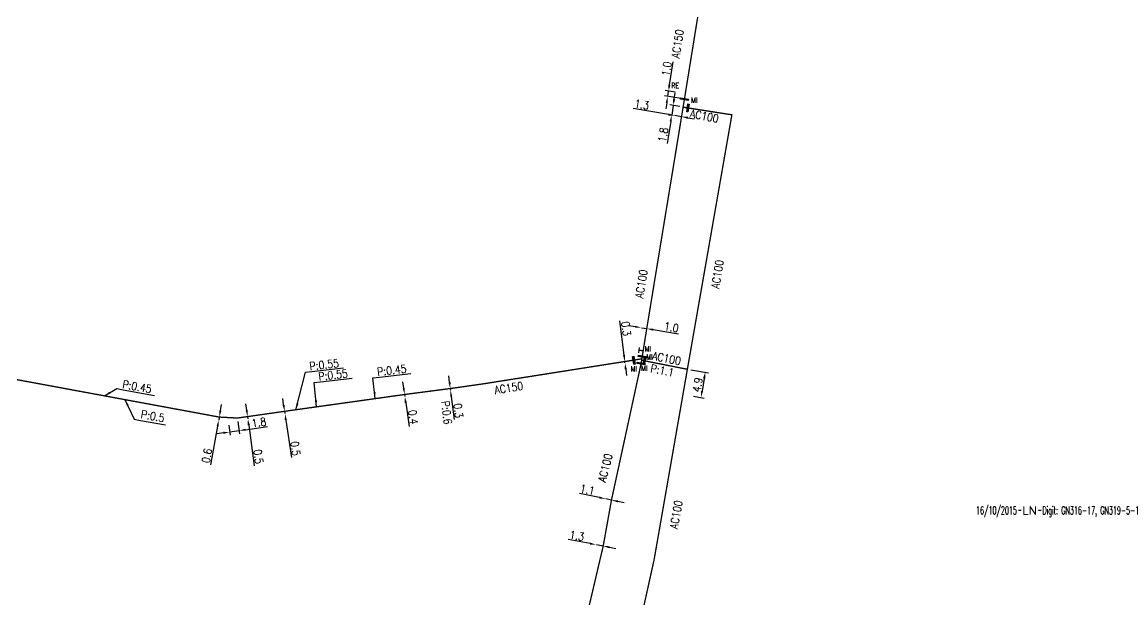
# Model space of a CAD drawing. Header units: millimetres. Extents: x 113999 to 115000, y 123996 to 125006.
# Drawn here: x 114332.1 to 114538.6, y 124498.6 to 124607 of the extents above; entities that cross this region are included whole.
import ezdxf
from ezdxf.enums import TextEntityAlignment as Align

# ---------------------------------------------------------------- set-up
doc = ezdxf.new("R2010")
doc.units = ezdxf.units.MM
doc.header["$PDMODE"] = 34
doc.linetypes.add('L_25_AP', pattern=[2000, 1000, 1000])
doc.layers.get('0').update_dxf_attribs({"linetype": 'CONTINUOUS'})
doc.layers.get('Defpoints').update_dxf_attribs({"linetype": 'CONTINUOUS'})
for name, color, linetype in [('L_150', 1, 'CONTINUOUS'), ('L_340', 7, 'CONTINUOUS'), ('L_910', 7, 'CONTINUOUS')]:
    doc.layers.add(name, color=color, linetype=linetype)
doc.styles.get("Standard").update_dxf_attribs({"font": 'romans.shx', "width": 0.85})
doc.dimstyles.get("Standard").update_dxf_attribs({"dimtxt": 1.5, "dimasz": 1.2, "dimexe": 0.625, "dimexo": 0.625, "dimgap": 0.25, "dimtad": 1, "dimdec": 1, "dimzin": 0, "dimdsep": 46, "dimtxsty": 'Standard', "dimcen": -0.5, "dimadec": 0, "dimazin": 0, "dimtfac": 1, "dimtdec": 1, "dimtmove": 0, "dimatfit": 3, "dimfxl": 0, "dimtolj": 1, "dimtzin": 0, "dimarcsym": 0})

# ---------------------------------------------------------------- blocks, each defined once
blk = doc.blocks.new('*D226')
at = {"layer": 'Defpoints', "color": 0, "linetype": 'Continuous', "transparency": 16777216}
for p in [(114445.05, 124543.33), (114445.08, 124543.09), (114445.08, 124543.09)]:
    blk.add_point(p, dxfattribs=at)
at = {"layer": 'L_150', "color": 0, "linetype": 'Continuous', "lineweight": -2, "transparency": 16777216}
for p, q in [((114444.9, 124544.52), (114444.1, 124550.94)), ((114445.67, 124543.41), (114445.67, 124543.41)), ((114445.08, 124543.09), (114445.05, 124543.33)), ((114445.22, 124541.89), (114445.37, 124540.7)), ((114445.7, 124543.16), (114445.7, 124543.16))]:
    blk.add_line(p, q, dxfattribs=at)
at = {"layer": 'L_150', "color": 0, "linetype": 'Continuous', "transparency": 16777216}
for points in [[(114445.1, 124544.55), (114444.7, 124544.5), (114445.05, 124543.33)], [(114445.42, 124541.92), (114445.03, 124541.87), (114445.08, 124543.09)]]:
    blk.add_solid(points, dxfattribs=at)
at = {"layer": 'L_150', "color": 0, "linetype": 'Continuous', "transparency": 16777216, "insert": (114445.29, 124549.49), "char_height": 1.5, "attachment_point": 5, "rotation": 277.098}
blk.add_mtext('\\A1;0.3', dxfattribs=at)
blk = doc.blocks.new('*D227')
at = {"layer": 'Defpoints', "color": 0, "linetype": 'Continuous', "transparency": 16777216}
for p in [(114412.35, 124538.27), (114412.39, 124537.97), (114412.39, 124537.97)]:
    blk.add_point(p, dxfattribs=at)
at = {"layer": 'L_150', "color": 0, "linetype": 'Continuous', "lineweight": -2, "transparency": 16777216}
for p, q in [((114412.21, 124539.46), (114412.07, 124540.65)), ((114411.77, 124537.9), (114411.77, 124537.9)), ((114412.35, 124538.27), (114412.39, 124537.97)), ((114412.53, 124536.78), (114413.05, 124532.44))]:
    blk.add_line(p, q, dxfattribs=at)
at = {"layer": 'L_150', "color": 0, "linetype": 'Continuous', "transparency": 16777216}
for points in [[(114412.41, 124539.49), (114412.01, 124539.44), (114412.35, 124538.27)], [(114412.73, 124536.81), (114412.33, 124536.76), (114412.39, 124537.97)]]:
    blk.add_solid(points, dxfattribs=at)
at = {"layer": 'L_150', "color": 0, "linetype": 'Continuous', "transparency": 16777216, "insert": (114413.86, 124534.13), "char_height": 1.5, "attachment_point": 5, "rotation": 276.8478}
blk.add_mtext('\\A1;0.3', dxfattribs=at)
blk = doc.blocks.new('*D228')
at = {"layer": 'Defpoints', "color": 0, "linetype": 'Continuous', "transparency": 16777216}
for p in [(114403.79, 124537.15), (114403.84, 124536.76), (114403.84, 124536.76)]:
    blk.add_point(p, dxfattribs=at)
at = {"layer": 'L_150', "color": 0, "linetype": 'Continuous', "lineweight": -2, "transparency": 16777216}
for p, q in [((114403.62, 124538.34), (114403.45, 124539.53)), ((114403.79, 124537.15), (114403.84, 124536.76)), ((114404.01, 124535.57), (114404.64, 124531.18))]:
    blk.add_line(p, q, dxfattribs=at)
at = {"layer": 'L_150', "color": 0, "linetype": 'Continuous', "transparency": 16777216}
for points in [[(114403.82, 124538.37), (114403.42, 124538.31), (114403.79, 124537.15)], [(114404.21, 124535.6), (114403.82, 124535.54), (114403.84, 124536.76)]]:
    blk.add_solid(points, dxfattribs=at)
at = {"layer": 'L_150', "color": 0, "linetype": 'Continuous', "transparency": 16777216, "insert": (114405.4, 124532.92), "char_height": 1.5, "attachment_point": 5, "rotation": 278.1022}
blk.add_mtext('\\A1;0.4', dxfattribs=at)
blk = doc.blocks.new('*D229')
at = {"layer": 'Defpoints', "color": 0, "linetype": 'Continuous', "transparency": 16777216}
for p in [(114381.3, 124534), (114381.37, 124533.56), (114381.37, 124533.56)]:
    blk.add_point(p, dxfattribs=at)
at = {"layer": 'L_150', "color": 0, "linetype": 'Continuous', "lineweight": -2, "transparency": 16777216}
for p, q in [((114381.13, 124535.19), (114380.96, 124536.38)), ((114381.3, 124534), (114381.37, 124533.56)), ((114381.54, 124532.37), (114382.57, 124525.32))]:
    blk.add_line(p, q, dxfattribs=at)
at = {"layer": 'L_150', "color": 0, "linetype": 'Continuous', "transparency": 16777216}
for points in [[(114381.33, 124535.22), (114380.93, 124535.16), (114381.3, 124534)], [(114381.74, 124532.4), (114381.34, 124532.34), (114381.37, 124533.56)]]:
    blk.add_solid(points, dxfattribs=at)
at = {"layer": 'L_150', "color": 0, "linetype": 'Continuous', "transparency": 16777216, "insert": (114383.33, 124527.03), "char_height": 1.5, "attachment_point": 5, "rotation": 278.2803}
blk.add_mtext('\\A1;0.5', dxfattribs=at)
blk = doc.blocks.new('*D230')
at = {"layer": 'Defpoints', "color": 0, "linetype": 'Continuous', "transparency": 16777216}
for p in [(114374.37, 124533.01), (114374.43, 124532.57), (114374.43, 124532.57)]:
    blk.add_point(p, dxfattribs=at)
at = {"layer": 'L_150', "color": 0, "linetype": 'Continuous', "lineweight": -2, "transparency": 16777216}
for p, q in [((114374.21, 124534.2), (114374.05, 124535.39)), ((114373.75, 124532.93), (114373.75, 124532.93)), ((114374.37, 124533.01), (114374.43, 124532.57)), ((114374.59, 124531.38), (114375.62, 124523.8))]:
    blk.add_line(p, q, dxfattribs=at)
at = {"layer": 'L_150', "color": 0, "linetype": 'Continuous', "transparency": 16777216}
for points in [[(114374.41, 124534.23), (114374.01, 124534.18), (114374.37, 124533.01)], [(114374.79, 124531.41), (114374.39, 124531.35), (114374.43, 124532.57)]]:
    blk.add_solid(points, dxfattribs=at)
at = {"layer": 'L_150', "color": 0, "linetype": 'Continuous', "transparency": 16777216, "insert": (114376.4, 124525.51), "char_height": 1.5, "attachment_point": 5, "rotation": 277.7168}
blk.add_mtext('\\A1;0.5', dxfattribs=at)
blk = doc.blocks.new('*D231')
at = {"layer": 'Defpoints', "color": 0, "linetype": 'Continuous', "transparency": 16777216}
for p in [(114368.97, 124532.37), (114368.97, 124532.37), (114369.07, 124532.92)]:
    blk.add_point(p, dxfattribs=at)
at = {"layer": 'L_150', "color": 0, "linetype": 'Continuous', "lineweight": -2, "transparency": 16777216}
for p, q in [((114369.28, 124534.1), (114369.49, 124535.28)), ((114368.75, 124531.19), (114367.44, 124523.94)), ((114369.07, 124532.92), (114368.97, 124532.37))]:
    blk.add_line(p, q, dxfattribs=at)
at = {"layer": 'L_150', "color": 0, "linetype": 'Continuous', "transparency": 16777216}
for points in [[(114369.08, 124534.13), (114369.48, 124534.06), (114369.07, 124532.92)], [(114368.56, 124531.23), (114368.95, 124531.16), (114368.97, 124532.37)]]:
    blk.add_solid(points, dxfattribs=at)
at = {"layer": 'L_150', "color": 0, "linetype": 'Continuous', "transparency": 16777216, "insert": (114366.74, 124525.68), "char_height": 1.5, "attachment_point": 5, "rotation": 79.7231}
blk.add_mtext('\\A1;0.6', dxfattribs=at)
blk = doc.blocks.new('L_340_07')
at = {"color": 0, "linetype": 'Continuous', "const_width": 0.25, "flags": 128}
blk.add_lwpolyline([(0, 0), (0.35, 0)], dxfattribs=at)
at = {"color": 0, "linetype": 'Continuous', "flags": 128}
blk.add_lwpolyline([(0.35, -0.5), (0.35, 0.5)], dxfattribs=at)
at = {"color": 0, "linetype": 'Continuous', "width": 0.75, "flags": 3}
for tag, p in [('DEF_LEG', (0.72, -3.47)), ('DEF_COUP', (0.72, -5.97)), ('DEF_TYPE', (0.72, -8.47))]:
    blk.add_attdef(tag, text='', height=1.2, dxfattribs=at).set_placement(p, align=Align.MIDDLE)
blk = doc.blocks.new('L_340_16')
at = {"linetype": 'Continuous'}
blk.add_hatch(color=0, dxfattribs=at).paths.add_polyline_path([(0.125, 0.75), (-0.125, 0.75), (-0.125, -0.75), (0.125, -0.75)])
at = {"color": 0, "linetype": 'Continuous'}
blk.add_lwpolyline([(-0.125, 0.75), (0.125, 0.75), (0.125, -0.75), (-0.125, -0.75)], close=True, dxfattribs=at)
at = {"color": 0, "linetype": 'Continuous', "width": 0.75}
for tag, height, flags, p in [('MI', 1, 8, (0, 2.5)), ('DEF_LEG', 1.2, 3, (0, -5)), ('DEF_COUP', 1.2, 3, (0, -7.5)), ('DEF_TYPE', 1.2, 3, (0, -10))]:
    blk.add_attdef(tag, text='', height=height, dxfattribs=dict(at, flags=flags)).set_placement(p, align=Align.MIDDLE)
blk = doc.blocks.new('*D305')
at = {"layer": 'Defpoints', "color": 0, "linetype": 'Continuous', "transparency": 16777216}
for p in [(114439.72, 124508.98), (114439.72, 124508.98), (114441, 124508.75)]:
    blk.add_point(p, dxfattribs=at)
at = {"layer": 'L_150', "color": 0, "linetype": 'Continuous', "lineweight": -2, "transparency": 16777216}
for p, q in [((114438.54, 124509.2), (114434.42, 124509.97)), ((114441, 124508.75), (114439.72, 124508.98)), ((114442.18, 124508.53), (114443.36, 124508.31))]:
    blk.add_line(p, q, dxfattribs=at)
at = {"layer": 'L_150', "color": 0, "linetype": 'Continuous', "transparency": 16777216}
for points in [[(114438.58, 124509.4), (114438.51, 124509.01), (114439.72, 124508.98)], [(114442.22, 124508.72), (114442.14, 124508.33), (114441, 124508.75)]]:
    blk.add_solid(points, dxfattribs=at)
at = {"layer": 'L_150', "color": 0, "linetype": 'Continuous', "transparency": 16777216, "insert": (114436.08, 124510.68), "char_height": 1.5, "attachment_point": 5, "rotation": 349.4519}
blk.add_mtext('\\A1;1.3', dxfattribs=at)
blk = doc.blocks.new('*D104')
at = {"layer": 'Defpoints', "color": 0, "linetype": 'Continuous', "transparency": 16777216}
for p in [(114453.24, 124594), (114455.07, 124593.7), (114456.22, 124592.51)]:
    blk.add_point(p, dxfattribs=at)
at = {"layer": 'L_340', "color": 0, "linetype": 'Continuous', "lineweight": -2, "transparency": 16777216}
for p, q in [((114453.43, 124595.19), (114454.1, 124599.52)), ((114455.6, 124592.61), (114452.47, 124593.13)), ((114454.46, 124593.8), (114452.62, 124594.11)), ((114453.09, 124593.03), (114453.24, 124594)), ((114452.9, 124591.84), (114452.72, 124590.66))]:
    blk.add_line(p, q, dxfattribs=at)
at = {"layer": 'L_340', "color": 0, "linetype": 'Continuous', "transparency": 16777216}
for points in [[(114453.23, 124595.22), (114453.62, 124595.16), (114453.24, 124594)], [(114452.7, 124591.88), (114453.1, 124591.81), (114453.09, 124593.03)]]:
    blk.add_solid(points, dxfattribs=at)
at = {"layer": 'L_340', "color": 0, "linetype": 'Continuous', "transparency": 16777216, "insert": (114452.88, 124598.2), "char_height": 1.5, "attachment_point": 5, "rotation": 81.0971}
blk.add_mtext('\\A1;1.0', dxfattribs=at)
blk = doc.blocks.new('L_340_20')
at = {"linetype": 'Continuous'}
blk.add_hatch(color=0, dxfattribs=at).paths.add_polyline_path([(0.12, 0.75), (-0.12, 0.75), (-0.12, -0.75), (0.12, -0.75)])
at = {"color": 0, "linetype": 'Continuous'}
blk.add_lwpolyline([(-0.12, 0.75), (0.12, 0.75), (0.12, -0.75), (-0.12, -0.75)], close=True, dxfattribs=at)
at = {"color": 0, "linetype": 'Continuous', "width": 0.75}
for tag, height, flags, p in [('RE', 1, 8, (0, 2.19)), ('DEF_LEG', 1.2, 3, (0, -5)), ('DEF_COUP', 1.2, 3, (0, -7.5)), ('DEF_TYPE', 1.2, 3, (0, -10))]:
    blk.add_attdef(tag, text='', height=height, dxfattribs=dict(at, flags=flags)).set_placement(p, align=Align.MIDDLE)
blk = doc.blocks.new('*D105')
at = {"layer": 'Defpoints', "color": 0, "linetype": 'Continuous', "transparency": 16777216}
for p in [(114455.97, 124591), (114453.83, 124589.53), (114454.4, 124589.43)]:
    blk.add_point(p, dxfattribs=at)
at = {"layer": 'L_150', "color": 0, "linetype": 'Continuous', "lineweight": -2, "transparency": 16777216}
for p, q in [((114454.3, 124592.51), (114454.49, 124593.69)), ((114455.36, 124591.11), (114453.5, 124591.43)), ((114454.12, 124591.32), (114453.83, 124589.53)), ((114453.79, 124589.53), (114453.22, 124589.63)), ((114453.65, 124588.34), (114453, 124584.19))]:
    blk.add_line(p, q, dxfattribs=at)
at = {"layer": 'L_150', "color": 0, "linetype": 'Continuous', "transparency": 16777216}
for points in [[(114454.1, 124592.54), (114454.5, 124592.48), (114454.12, 124591.32)], [(114453.45, 124588.37), (114453.85, 124588.31), (114453.83, 124589.53)]]:
    blk.add_solid(points, dxfattribs=at)
at = {"layer": 'L_150', "color": 0, "linetype": 'Continuous', "transparency": 16777216, "insert": (114452.24, 124585.82), "char_height": 1.5, "attachment_point": 5, "rotation": 81.0971}
blk.add_mtext('\\A1;1.8', dxfattribs=at)
blk = doc.blocks.new('*D106')
at = {"layer": 'Defpoints', "color": 0, "linetype": 'Continuous', "transparency": 16777216}
for p in [(114456.77, 124541.88), (114457.32, 124536.92), (114459.33, 124536.59)]:
    blk.add_point(p, dxfattribs=at)
at = {"layer": 'L_150', "color": 0, "linetype": 'Continuous', "lineweight": -2, "transparency": 16777216}
for p, q in [((114457.39, 124541.78), (114460.72, 124541.23)), ((114459.91, 124540.15), (114459.52, 124537.78)), ((114457.94, 124536.82), (114459.94, 124536.49))]:
    blk.add_line(p, q, dxfattribs=at)
at = {"layer": 'L_150', "color": 0, "linetype": 'Continuous', "transparency": 16777216}
for points in [[(114459.71, 124540.18), (114460.11, 124540.11), (114460.11, 124541.33)], [(114459.33, 124537.81), (114459.72, 124537.75), (114459.33, 124536.59)]]:
    blk.add_solid(points, dxfattribs=at)
at = {"layer": 'L_150', "color": 0, "linetype": 'Continuous', "transparency": 16777216, "insert": (114458.7, 124538.96), "char_height": 1.5, "attachment_point": 5, "rotation": 80.6664}
blk.add_mtext('\\A1;4.9', dxfattribs=at)
blk = doc.blocks.new('*D107')
at = {"layer": 'Defpoints', "color": 0, "linetype": 'Continuous', "transparency": 16777216}
for p in [(114448.17, 124549.66), (114448.17, 124549.66), (114449.16, 124549.5)]:
    blk.add_point(p, dxfattribs=at)
at = {"layer": 'L_150', "color": 0, "linetype": 'Continuous', "lineweight": -2, "transparency": 16777216}
for p, q in [((114446.99, 124549.85), (114445.8, 124550.04)), ((114448.17, 124549.66), (114449.16, 124549.5)), ((114450.35, 124549.31), (114455.09, 124548.54))]:
    blk.add_line(p, q, dxfattribs=at)
at = {"layer": 'L_150', "color": 0, "linetype": 'Continuous', "transparency": 16777216}
for points in [[(114447.02, 124550.05), (114446.96, 124549.65), (114448.17, 124549.66)], [(114450.38, 124549.5), (114450.31, 124549.11), (114449.16, 124549.5)]]:
    blk.add_solid(points, dxfattribs=at)
at = {"layer": 'L_150', "color": 0, "linetype": 'Continuous', "transparency": 16777216, "insert": (114453.78, 124549.76), "char_height": 1.5, "attachment_point": 5, "rotation": 350.7786}
blk.add_mtext('\\A1;1.0', dxfattribs=at)
blk = doc.blocks.new('*D375')
at = {"layer": 'Defpoints', "color": 0, "linetype": 'Continuous', "ltscale": 0.5, "transparency": 16777216}
for p in [(114370.77, 124532.05), (114372.44, 124532.74), (114371.04, 124530.13)]:
    blk.add_point(p, dxfattribs=at)
at = {"layer": 'L_150', "color": 0, "linetype": 'Continuous', "lineweight": -2, "ltscale": 0.5, "transparency": 16777216}
for p, q in [((114370.86, 124531.43), (114371.13, 124529.51)), ((114372.53, 124532.12), (114372.86, 124529.76)), ((114373.96, 124530.55), (114378.11, 124531.14)), ((114369.86, 124529.96), (114368.67, 124529.79)), ((114371.04, 124530.13), (114372.78, 124530.38))]:
    blk.add_line(p, q, dxfattribs=at)
at = {"layer": 'L_150', "color": 0, "linetype": 'Continuous', "ltscale": 0.5, "transparency": 16777216}
for points in [[(114369.83, 124530.16), (114369.88, 124529.76), (114371.04, 124530.13)], [(114373.94, 124530.74), (114373.99, 124530.35), (114372.78, 124530.38)]]:
    blk.add_solid(points, dxfattribs=at)
at = {"layer": 'L_150', "color": 0, "linetype": 'Continuous', "ltscale": 0.5, "transparency": 16777216, "insert": (114376.49, 124531.92), "char_height": 1.5, "attachment_point": 5, "rotation": 8.1032}
blk.add_mtext('\\A1;1.8', dxfattribs=at)
blk = doc.blocks.new('*D402')
at = {"layer": 'Defpoints', "color": 0, "linetype": 'Continuous', "transparency": 16777216}
for p in [(114454.4, 124589.43), (114454.4, 124589.43), (114455.68, 124589.21)]:
    blk.add_point(p, dxfattribs=at)
at = {"layer": 'L_150', "color": 0, "linetype": 'Continuous', "lineweight": -2, "transparency": 16777216}
for p, q in [((114453.22, 124589.63), (114446.59, 124590.77)), ((114454.3, 124588.81), (114454.3, 124588.81)), ((114455.68, 124589.21), (114454.4, 124589.43)), ((114456.87, 124589), (114458.05, 124588.8)), ((114455.58, 124588.59), (114455.58, 124588.59))]:
    blk.add_line(p, q, dxfattribs=at)
at = {"layer": 'L_150', "color": 0, "linetype": 'Continuous', "transparency": 16777216}
for points in [[(114453.25, 124589.83), (114453.19, 124589.43), (114454.4, 124589.43)], [(114456.9, 124589.2), (114456.83, 124588.81), (114455.68, 124589.21)]]:
    blk.add_solid(points, dxfattribs=at)
at = {"layer": 'L_150', "color": 0, "linetype": 'Continuous', "transparency": 16777216, "insert": (114448.24, 124591.5), "char_height": 1.5, "attachment_point": 5, "rotation": 350.2626}
blk.add_mtext('\\A1;1.3', dxfattribs=at)
blk = doc.blocks.new('*D403')
at = {"layer": 'Defpoints', "color": 0, "linetype": 'Continuous', "transparency": 16777216}
for p in [(114441.47, 124517.58), (114441.47, 124517.58), (114442.55, 124517.37)]:
    blk.add_point(p, dxfattribs=at)
at = {"layer": 'L_150', "color": 0, "linetype": 'Continuous', "lineweight": -2, "transparency": 16777216}
for p, q in [((114440.3, 124517.82), (114436.55, 124518.59)), ((114442.55, 124517.37), (114441.47, 124517.58)), ((114443.73, 124517.13), (114444.9, 124516.89))]:
    blk.add_line(p, q, dxfattribs=at)
at = {"layer": 'L_150', "color": 0, "linetype": 'Continuous', "transparency": 16777216}
for points in [[(114440.34, 124518.02), (114440.26, 124517.63), (114441.47, 124517.58)], [(114443.77, 124517.32), (114443.69, 124516.93), (114442.55, 124517.37)]]:
    blk.add_solid(points, dxfattribs=at)
at = {"layer": 'L_150', "color": 0, "linetype": 'Continuous', "transparency": 16777216, "insert": (114438.03, 124519.31), "char_height": 1.5, "attachment_point": 5, "rotation": 348.4955}
blk.add_mtext('\\A1;1.1', dxfattribs=at)
blk = doc.blocks.new('GIS_MODF')
at = {"color": 0, "linetype": 'Continuous', "flags": 128}
for points in [[(-2.18, -0.01), (-1.68, -0.01)], [(1.52, -0.01), (2.02, -0.01)]]:
    blk.add_lwpolyline(points, dxfattribs=at)
at = {"color": 0, "linetype": 'Continuous', "width": 0.5}
blk.add_attdef('DATE', text='', height=1.5, dxfattribs=at).set_placement((-2.5, -0.8), align=Align.RIGHT)
at = {"color": 0, "linetype": 'Continuous', "width": 1.771291}
blk.add_attdef('USER', text='', height=1.5, dxfattribs=at).set_placement((-1.51, -0.8), (1.28, -0.8), align=Align.FIT)
at = {"color": 0, "linetype": 'Continuous', "width": 0.5}
blk.add_attdef('DESC', (2.29, -0.8), '', height=1.5, dxfattribs=at)

msp = doc.modelspace()

# ---------------------------------------------------------------- linework, layer by layer
at = {"layer": 'L_150', "linetype": 'L_25_AP', "ltscale": 0.5, "const_width": 0.25}
for points in [[(114473.73, 124637.63), (114465.36, 124638.69), (114460.71, 124620.64), (114460.28, 124617.79), (114459.04, 124609.96), (114456.22, 124592.51)], [(114456.22, 124592.51), (114455.97, 124591), (114455.68, 124589.21), (114449.16, 124549.5), (114448.49, 124545.35), (114448.24, 124543.84), (114448.2, 124543.57)], [(114448.24, 124543.84), (114445.05, 124543.33), (114418.55, 124539.15), (114412.35, 124538.27), (114403.79, 124537.15), (114381.3, 124534), (114374.37, 124533.01), (114372.44, 124532.74), (114369.07, 124532.92), (114329.28, 124540.28), (114308.33, 124547.74), (114286.27, 124555.6), (114285.43, 124555.88), (114284.94, 124556.04), (114284.25, 124556.28), (114282.85, 124556.77), (114268.46, 124561.97), (114265.99, 124562.25), (114253.43, 124563.75), (114250.32, 124564.06), (114241.44, 124564.96)], [(114448.49, 124545.35), (114448.03, 124545.41)], [(114382.95, 124267.85), (114386.34, 124281.9), (114389.51, 124295.49), (114399.21, 124335.08), (114413.02, 124390.48), (114420.03, 124419.36), (114441, 124508.75), (114441, 124508.75), (114442.55, 124517.37), (114448.1, 124542.94), (114448.2, 124543.57)], [(114448.2, 124543.57), (114456.77, 124541.88)]]:
    msp.add_lwpolyline(points, dxfattribs=at)
msp.add_lwpolyline([(114455.97, 124591), (114465.11, 124589.57), (114456.77, 124541.88), (114450.55, 124506.26, -0.01121), (114450.55, 124506.24), (114440.01, 124458.64), (114435.37, 124440.4), (114417.36, 124367.06), (114400.5, 124297.81), (114389.29, 124253.3)], format="xyb", dxfattribs=at)

# ---------------------------------------------------------------- block references
at = {"layer": 'L_340'}
ref = msp.add_blockref('L_340_20', (114456.22, 124592.51), dxfattribs=dict(at, rotation=81.2682709874346))
ref.add_attrib('RE', 'RE', dxfattribs={"layer": '0', "color": 0, "linetype": 'Continuous', "height": 1, "width": 0.75}).set_placement((114454.5, 124595.06), align=Align.MIDDLE)
ref = msp.add_blockref('L_340_16', (114456.88, 124590.86), dxfattribs=dict(at, rotation=351.0971233574127))
ref.add_attrib('MI', 'MI', dxfattribs={"layer": '0', "color": 0, "linetype": 'Continuous', "height": 1, "width": 0.75}).set_placement((114458.08, 124592.33), align=Align.MIDDLE)
at = {"layer": 'L_340', "rotation": 172.5514135225317}
msp.add_blockref('L_340_07', (114448.03, 124545.41), dxfattribs=at)
at = {"layer": 'L_340'}
ref = msp.add_blockref('L_340_16', (114448.32, 124544.29), dxfattribs=dict(at, rotation=80.87360225505559))
ref.add_attrib('MI', 'MI', dxfattribs={"layer": '0', "color": 0, "linetype": 'Continuous', "height": 1, "width": 0.75}).set_placement((114449.36, 124545.69), align=Align.MIDDLE)
ref = msp.add_blockref('L_340_16', (114446.75, 124543.57), dxfattribs=dict(at, rotation=8.965832017596798))
ref.add_attrib('MI', 'MI', dxfattribs={"layer": '0', "color": 0, "linetype": 'Continuous', "height": 1, "width": 0.75}).set_placement((114446.74, 124541.98), align=Align.MIDDLE)
ref = msp.add_blockref('L_340_16', (114448.73, 124543.47), dxfattribs=dict(at, rotation=348.8373604768597))
ref.add_attrib('MI', 'MI', dxfattribs={"layer": '0', "color": 0, "linetype": 'Continuous', "height": 1, "width": 0.75}).set_placement((114449.67, 124544.18), align=Align.MIDDLE)
ref = msp.add_blockref('L_340_16', (114448.1, 124542.94), dxfattribs=dict(at, rotation=80.62867067164852))
ref.add_attrib('MI', 'MI', dxfattribs={"layer": '0', "color": 0, "linetype": 'Continuous', "height": 1, "width": 0.75}).set_placement((114448.72, 124542.09), align=Align.MIDDLE)
at = {"layer": 'L_910', "ltscale": 0.5}
ref = msp.add_blockref('GIS_MODF', (114521.01, 124515.49), dxfattribs=at)
ref.add_attrib('DATE', '16/10/2015', dxfattribs={"layer": '0', "color": 0, "linetype": 'Continuous', "height": 1.5, "width": 0.5}).set_placement((114518.51, 124514.69), align=Align.RIGHT)
ref.add_attrib('USER', 'LN', dxfattribs={"layer": '0', "color": 0, "linetype": 'Continuous', "height": 1.5, "width": 1.113383}).set_placement((114519.51, 124514.69), (114522.29, 124514.69), align=Align.FIT)
ref.add_attrib('DESC', 'Digit: GN316-17, GN319-5-1', (114523.3, 124514.69), dxfattribs={"layer": '0', "color": 0, "linetype": 'Continuous', "height": 1.5, "width": 0.5})

# ---------------------------------------------------------------- texts
at = {"layer": 'L_150', "linetype": 'Continuous', "width": 0.85}
for s, rotation, p in [('AC150', 81.0971, (114455.27, 124600.1)), ('AC100', 348.8374, (114457.17, 124589.12)), ('AC100', 80.7786, (114462.71, 124556.9)), ('AC100', 80.7786, (114448.46, 124555.1)), ('AC100', 348.8374, (114450.08, 124543.69)), ('AC150', 8.9658, (114420.76, 124537.23)), ('AC100', 75.6394, (114441.44, 124520.6)), ('AC100', 79.8593, (114454.93, 124511.84))]:
    msp.add_text(s, height=1.5, rotation=rotation, dxfattribs=at).set_placement(p)
at = {"layer": 'L_150', "linetype": 'Continuous', "ltscale": 0.5, "width": 0.85}
for s, rotation, p in [('P:1.1', 348.8374, (114449.76, 124541.34)), ('P:0.6', 276.8478, (114410.65, 124535.86))]:
    msp.add_text(s, height=1.5, rotation=rotation, dxfattribs=at).set_placement(p)
at = {"layer": 'L_150', "linetype": 'Continuous', "ltscale": 0.5, "char_height": 1.5, "attachment_point": 1}
for s, insert, rotation in [('\\A1;P:0.55', (114385.9, 124543.17), 6.6034), ('\\A1;P:0.55', (114387.56, 124541.23), 6.6034), ('\\A1;P:0.45', (114398.57, 124542.12), 6.6034), ('\\A1;P:0.45', (114351.09, 124539.84), 349.7231), ('\\A1;P:0.5', (114354.56, 124534.23), 349.7231)]:
    msp.add_mtext(s, dxfattribs=dict(at, insert=insert, rotation=rotation))

# ---------------------------------------------------------------- dimensions: what is measured, and where the dimension line sits
at = {"layer": 'L_150', "linetype": 'Continuous'}
for base, p1, p2, angle, picture, middle in [((114453.83, 124589.53), (114455.97, 124591), (114454.4, 124589.43), 81.0971, '*D105', (114453.23, 124585.67)), ((114445.08, 124543.09), (114445.05, 124543.33), (114445.08, 124543.09), 97.098, '*D226', (114444.29, 124549.37)), ((114448.17, 124549.66), (114449.16, 124549.5), (114448.17, 124549.66), 350.7786, '*D107', (114453.62, 124548.78)), ((114368.97, 124532.37), (114369.07, 124532.92), (114368.97, 124532.37), 79.7231, '*D231', (114367.72, 124525.5)), ((114374.4298, 124532.5687), (114374.3694, 124533.0146), (114374.4298, 124532.5687), 97.7168, '*D230', (114375.4044, 124525.3763)), ((114381.37, 124533.56), (114381.3, 124534), (114381.37, 124533.56), 98.2803, '*D229', (114382.34, 124526.89)), ((114439.72, 124508.98), (114441, 124508.75), (114439.72, 124508.98), 349.4519, '*D305', (114435.89, 124509.7))]:
    dim = msp.add_linear_dim(base=base, p1=p1, p2=p2, angle=angle, dimstyle='Standard', dxfattribs=at)
    dim.commit()
    dim.dimension.update_dxf_attribs({"geometry": picture, "text_midpoint": middle, "dimtype": 160})
for base, p1, p2, angle, override, picture, middle in [((114454.4, 124589.43), (114455.68, 124589.21), (114454.4, 124589.43), 350.2626, {"dimatfit": 0}, '*D402', (114448.07, 124590.51)), ((114403.84, 124536.76), (114403.79, 124537.15), (114403.84, 124536.76), 98.1022, {"dimscale": 1, "dimlfac": 1, "dimlunit": 2}, '*D228', (114404.41, 124532.78)), ((114412.39, 124537.97), (114412.35, 124538.27), (114412.39, 124537.97), 96.8478, {"dimscale": 1, "dimlfac": 1, "dimlunit": 2}, '*D227', (114412.86, 124534.02)), ((114441.47, 124517.58), (114442.55, 124517.37), (114441.47, 124517.58), 348.4955, {"dimscale": 1, "dimlfac": 1, "dimlunit": 2, "dimatfit": 0}, '*D403', (114437.83, 124518.33))]:
    dim = msp.add_linear_dim(base=base, p1=p1, p2=p2, angle=angle, dimstyle='Standard', override=override, dxfattribs=at)
    dim.commit()
    dim.dimension.update_dxf_attribs({"geometry": picture, "text_midpoint": middle, "dimtype": 160})
dim = msp.add_linear_dim(base=(114459.33, 124536.59), p1=(114456.77, 124541.88), p2=(114457.32, 124536.92), angle=80.6664, text='4.9', dimstyle='Standard', dxfattribs=at)
dim.commit()
dim.dimension.update_dxf_attribs({"geometry": '*D106', "text_midpoint": (114459.69, 124538.79), "dimtype": 160})
at = {"layer": 'L_150', "linetype": 'Continuous', "ltscale": 0.5}
dim = msp.add_linear_dim(base=(114371.04, 124530.13), p1=(114372.44, 124532.74), p2=(114370.77, 124532.05), angle=8.1032, dimstyle='Standard', dxfattribs=at)
dim.commit()
dim.dimension.update_dxf_attribs({"geometry": '*D375', "text_midpoint": (114376.63, 124530.93), "dimtype": 160})
at = {"layer": 'L_340', "linetype": 'Continuous'}
dim = msp.add_linear_dim(base=(114453.24, 124594), p1=(114456.22, 124592.51), p2=(114455.07, 124593.7), angle=261.0971, dimstyle='Standard', dxfattribs=at)
dim.commit()
dim.dimension.update_dxf_attribs({"geometry": '*D104', "text_midpoint": (114453.87, 124598.04), "dimtype": 160})

# ---------------------------------------------------------------- leaders
at = {"layer": 'L_150', "linetype": 'Continuous', "ltscale": 0.5, "annotation_type": 0, "has_hookline": 1, "hookline_direction": 0}
for points, text_width, horizontal_direction in [([(114383.43, 124534.3), (114385.2, 124541.35), (114386.4, 124541.49)], 5.71, (0.993366, 0.114997, 0)), ([(114387.29, 124534.84), (114386.86, 124539.4), (114388.05, 124539.54)], 5.71, (0.993366, 0.114997, 0)), ([(114398.28, 124536.38), (114397.87, 124540.29), (114399.06, 124540.43)], 5.71, (0.993366, 0.114997, 0)), ([(114347.54, 124536.9), (114349.9, 124538.25), (114351.08, 124538.04)], 5.71, (0.983957, -0.178405, 0)), ([(114351.39, 124536.19), (114353.15, 124532.52), (114354.33, 124532.31)], 4.49, (0.983957, -0.178405, 0))]:
    msp.add_leader(points, dimstyle='Standard', override={"dimgap": 0.25, "dimtad": 1}, dxfattribs=dict(at, text_width=text_width, horizontal_direction=horizontal_direction))

doc.saveas('drawing.dxf')
